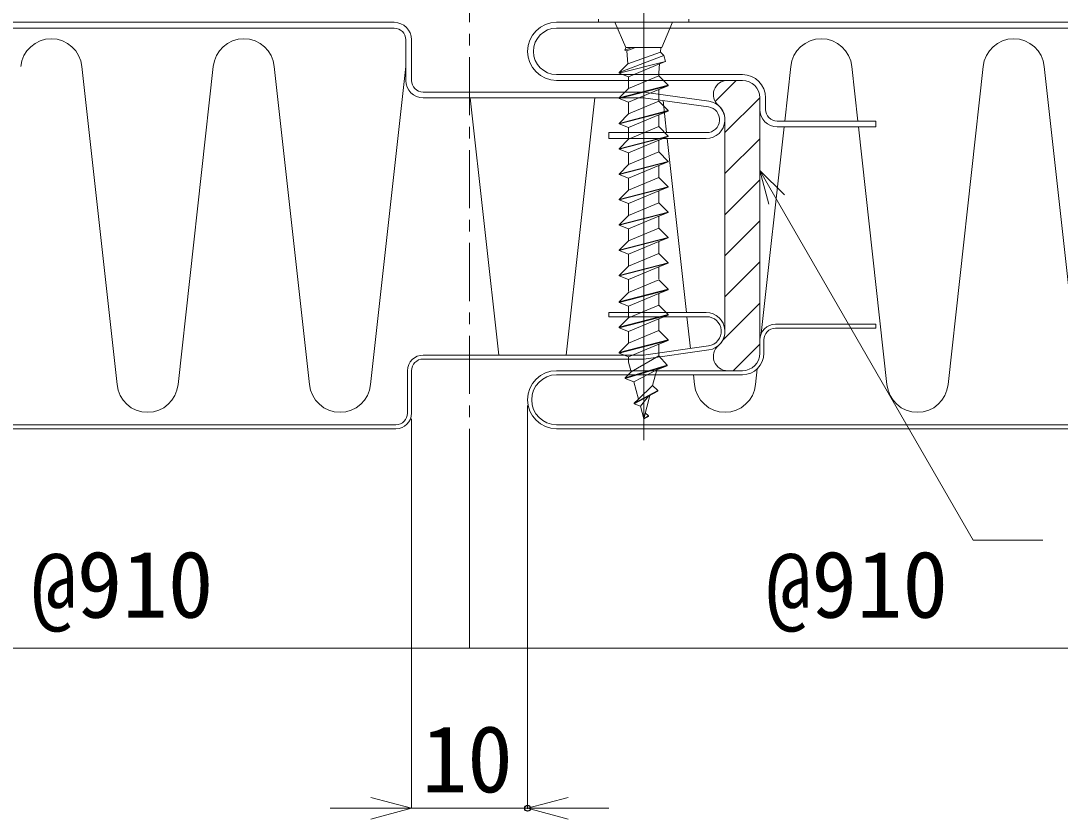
# Model space of a CAD drawing. Units: millimetres, scale not verified. Extents: x -840 to 840, y -594 to 594.
# Drawn here: x -569.8 to -390.7, y -388.8 to -251.3 of the extents above; entities that cross this region are included whole.
import ezdxf
from ezdxf.enums import TextEntityAlignment as Align

# ---------------------------------------------------------------- set-up
doc = ezdxf.new("R2010")
doc.units = ezdxf.units.MM
doc.header["$LTSCALE"] = 2
doc.header["$PDMODE"] = 32
doc.header["$PDSIZE"] = 1
doc.linetypes.add('CHAIN1', pattern=[8, 5, -1, 1, -1])
doc.linetypes.add('LONG_CHAIN', pattern=[21, 18, -1, 1, -1])
for name, color, linetype, lineweight in [('0-1_中心線', 2, 'CHAIN1', 9), ('0-2_断熱材', 4, 'Continuous', 9), ('0-4_部材(ﾋﾞｽ類)', 7, 'Continuous', 9), ('0-7_寸法線', 7, 'Continuous', 9), ('0-8_文字', 5, 'Continuous', 9), ('0-9_0', 7, 'Continuous', 9)]:
    doc.layers.add(name, color=color, linetype=linetype, lineweight=lineweight)
doc.layers.add('0-A_Defpoints', color=7, linetype='Continuous')
doc.styles.add('ＭＳ ゴシック', font='')
doc.styles.get('ＭＳ ゴシック').set_extended_font_data('MS Gothic')

# ---------------------------------------------------------------- blocks, each defined once
blk = doc.blocks.new('_Open30')
at = {"layer": '0-9_0'}
blk.add_line((0, 0), (-2, 0), dxfattribs=at)
blk.add_lwpolyline([(-2, 0.5359), (0, 0), (-2, -0.5359)], dxfattribs=at)

msp = doc.modelspace()

# ---------------------------------------------------------------- linework, layer by layer
at = {"layer": '0-1_中心線'}
for p, q in [((-492.473, -331.595), (-492.473, -241.595)), ((-462.473, -246.275), (-462.473, -323.275))]:
    msp.add_line(p, q, dxfattribs=at)
at = {"layer": '0-1_中心線', "linetype": 'LONG_CHAIN'}
msp.add_line((-462.473, -245.588), (-462.473, -324.032), dxfattribs=at)
at = {"layer": '0-2_断熱材', "color": 7}
for p, q in [((-737.473, -251.595), (-505.473, -251.595)), ((-477.473, -251.595), (-247.473, -251.595)), ((-467.957, -251.595), (-247.473, -251.595)), ((-737.473, -252.595), (-505.473, -252.595)), ((-477.473, -252.595), (-247.473, -252.595)), ((-467.957, -252.595), (-247.473, -252.595)), ((-503.473, -261.595), (-503.473, -254.595)), ((-502.473, -261.595), (-502.473, -254.595)), ((-477.473, -260.595), (-445.473, -260.595)), ((-477.473, -261.595), (-445.473, -261.595)), ((-450.174, -265.213), (-446.556, -261.595)), ((-445.473, -261.595), (-448.024, -261.595)), ((-500.473, -263.595), (-462.473, -263.595)), ((-500.473, -264.595), (-462.542, -264.595)), ((-462.542, -264.595), (-451.319, -266.172)), ((-462.473, -263.595), (-451.249, -265.172)), ((-448.473, -270.582), (-442.474, -264.584)), ((-442.473, -264.595), (-442.473, -266.595)), ((-441.473, -264.595), (-441.473, -266.595)), ((-449.607, -265.911), (-449.61, -265.908)), ((-439.473, -268.595), (-422.473, -268.595)), ((-422.473, -268.595), (-422.473, -269.595)), ((-439.473, -269.595), (-422.473, -269.595)), ((-468.473, -270.595), (-451.629, -270.595)), ((-468.473, -270.595), (-468.473, -271.595)), ((-468.473, -271.595), (-451.7, -271.595)), ((-448.473, -277.653), (-442.473, -271.653)), ((-448.473, -284.725), (-442.473, -278.725)), ((-448.473, -291.796), (-442.473, -285.796)), ((-448.473, -298.867), (-442.473, -292.867)), ((-448.847, -306.312), (-442.473, -299.938)), ((-451.7, -301.595), (-468.473, -301.595)), ((-468.473, -302.295), (-468.473, -301.595)), ((-451.65, -302.295), (-468.473, -302.295)), ((-439.773, -303.595), (-422.473, -303.595)), ((-439.773, -304.295), (-422.473, -304.295)), ((-422.473, -304.295), (-422.473, -303.595)), ((-462.522, -308.895), (-451.298, -307.317)), ((-462.473, -309.595), (-451.249, -308.017)), ((-449.61, -307.281), (-449.602, -307.274)), ((-447.058, -311.595), (-442.473, -307.009)), ((-442.473, -306.295), (-442.473, -308.595)), ((-441.773, -306.295), (-441.773, -308.595)), ((-462.522, -308.895), (-500.473, -308.895)), ((-462.473, -309.595), (-500.473, -309.595)), ((-503.173, -318.895), (-503.173, -311.595)), ((-502.473, -318.895), (-502.473, -311.595)), ((-445.473, -311.595), (-477.473, -311.595)), ((-448.024, -311.595), (-445.473, -311.595)), ((-445.473, -312.295), (-477.473, -312.295)), ((-505.173, -320.895), (-737.473, -320.895)), ((-505.173, -321.595), (-737.473, -321.595)), ((-247.473, -320.895), (-477.473, -320.895)), ((-247.473, -321.595), (-477.473, -321.595)), ((-247.473, -320.895), (-467.957, -320.895)), ((-247.473, -321.595), (-467.957, -321.595))]:
    msp.add_line(p, q, dxfattribs=at)
at = {"layer": '0-2_断熱材'}
for p, q in [((-559.292, -259.214), (-553.224, -313.975)), ((-536.64, -259.214), (-542.708, -313.975)), ((-526.124, -259.214), (-520.056, -313.975)), ((-503.473, -259.214), (-509.54, -313.975)), ((-437.137, -259.214), (-438.177, -268.595)), ((-426.621, -259.214), (-425.582, -268.595)), ((-403.969, -259.214), (-410.037, -313.975)), ((-393.453, -259.214), (-387.386, -313.975)), ((-492.36, -264.595), (-487.452, -308.895)), ((-470.901, -264.595), (-475.81, -308.895)), ((-459.14, -265.073), (-458.528, -270.595)), ((-438.287, -269.595), (-442.23, -305.176)), ((-425.471, -269.595), (-420.553, -313.975)), ((-458.417, -271.595), (-455.093, -301.595)), ((-455.015, -302.295), (-454.41, -307.755)), ((-442.904, -311.258), (-443.205, -313.975)), ((-453.907, -312.295), (-453.721, -313.975))]:
    msp.add_line(p, q, dxfattribs=at)
at = {"layer": '0-2_断熱材', "color": 3}
for p, q in [((-442.473, -266.595), (-442.473, -306.295)), ((-448.473, -268.361), (-448.473, -304.828))]:
    msp.add_line(p, q, dxfattribs=at)
at = {"layer": '0-2_断熱材', "color": 7}
for points in [[(-442.473, -308.595), (-442.473, -306.295), (-442.473, -266.595), (-442.473, -264.595)], [(-448.473, -268.367), (-448.473, -268.361), (-448.473, -304.828), (-448.473, -304.822)]]:
    msp.add_lwpolyline(points, dxfattribs=at)
for centre, radius, start, end in [((-505.473, -254.595), 3, 0, 90), ((-477.473, -256.595), 5, 90, 270), ((-505.473, -254.595), 2, 0, 90), ((-477.473, -256.595), 4, 90, 270), ((-445.473, -264.595), 4, 0, 90), ((-500.473, -261.595), 3, 180, 270), ((-500.473, -261.595), 2, 180, 270), ((-448.024, -264.043), 2.448, 90, 229.73187), ((-445.473, -264.595), 3, 0, 90), ((-445.473, -264.595), 3, 0, 90), ((-451.7, -268.367), 3.227, 270.0017, 81.97398), ((-451.629, -268.372), 2.222, 270.00247, 81.96221), ((-451.7, -268.367), 3.227, 0, 49.63879), ((-439.473, -266.595), 3, 180, 270), ((-439.473, -266.595), 2, 180, 270), ((-451.7, -304.822), 3.227, 278.02602, 89.9983), ((-451.65, -304.818), 2.524, 278.03327, 89.99783), ((-439.773, -306.295), 2.7, 90, 180), ((-439.773, -306.295), 2, 90, 180), ((-451.7, -304.822), 3.227, 310.36158, 0), ((-448.024, -309.146), 2.448, 130.13282, 270), ((-500.473, -311.595), 2.7, 90, 180), ((-500.473, -311.595), 2, 90, 180), ((-445.473, -308.595), 3, 270, 0), ((-445.473, -308.595), 3, 270, 0), ((-445.473, -308.595), 3.7, 270, 0), ((-477.473, -316.595), 5, 90, 270), ((-477.473, -316.595), 4.3, 90, 270), ((-505.173, -318.895), 2, 270, 0), ((-505.173, -318.895), 2.7, 270, 0)]:
    msp.add_arc(centre, radius, start, end, dxfattribs=at)
at = {"layer": '0-2_断熱材'}
for centre, start, end in [((-564.55, -259.707), 5.35135, 174.64865), ((-531.382, -259.707), 5.35135, 174.64865), ((-431.879, -259.707), 5.35135, 174.64865), ((-398.711, -259.707), 5.35135, 174.64865), ((-547.966, -313.482), 185.35135, 354.64865), ((-514.798, -313.482), 185.35135, 354.64865), ((-448.463, -313.482), 185.35135, 354.64865), ((-415.295, -313.482), 185.35135, 354.64865)]:
    msp.add_arc(centre, 5.281, start, end, dxfattribs=at)
at = {"layer": '0-2_断熱材', "color": 3}
for centre, start, end in [((-448.024, -264.043), 90, 229.73187), ((-448.024, -309.146), 130.13282, 270)]:
    msp.add_arc(centre, 2.448, start, end, dxfattribs=at)
at = {"layer": '0-4_部材(ﾋﾞｽ類)'}
for p, q in [((-470.273, -251.595), (-470.273, -251.067)), ((-454.673, -251.595), (-470.273, -251.595)), ((-467.432, -251.595), (-465.573, -255.937)), ((-457.513, -251.595), (-459.373, -255.937)), ((-454.673, -251.595), (-454.673, -251.067)), ((-464.463, -255.937), (-465.707, -256.365)), ((-465.707, -256.365), (-465.573, -255.937)), ((-459.373, -255.937), (-465.573, -255.937)), ((-463.874, -255.937), (-465.358, -256.499)), ((-459.548, -255.937), (-459.602, -256.713)), ((-465.707, -256.365), (-465.358, -256.499)), ((-465.358, -256.499), (-465.201, -258.753)), ((-459.602, -256.713), (-465.201, -258.753)), ((-458.996, -257.319), (-459.602, -256.713)), ((-458.732, -258.354), (-466.708, -260.347)), ((-466.708, -260.26), (-465.201, -258.753)), ((-459.744, -258.742), (-465.092, -260.967)), ((-459.744, -258.742), (-459.853, -260.304)), ((-458.732, -258.354), (-459.744, -258.742)), ((-466.708, -260.347), (-466.708, -260.26)), ((-466.708, -260.347), (-465.092, -260.967)), ((-459.853, -260.828), (-465.092, -263.011)), ((-465.092, -260.967), (-465.092, -263.011)), ((-459.853, -260.304), (-459.853, -260.828)), ((-458.237, -262.443), (-459.853, -260.828)), ((-458.237, -262.53), (-466.708, -264.713)), ((-466.708, -264.626), (-465.092, -263.011)), ((-459.853, -263.151), (-465.092, -265.334)), ((-458.237, -262.53), (-459.853, -263.151)), ((-459.853, -263.151), (-459.853, -265.194)), ((-466.708, -264.713), (-466.708, -264.626)), ((-466.708, -264.713), (-465.092, -265.334)), ((-459.853, -265.194), (-465.092, -267.377)), ((-465.092, -265.334), (-465.092, -267.377)), ((-458.237, -266.809), (-459.853, -265.194)), ((-458.237, -266.897), (-466.708, -269.08)), ((-466.708, -268.992), (-465.092, -267.377)), ((-459.853, -267.517), (-465.092, -269.7)), ((-458.237, -266.897), (-459.853, -267.517)), ((-459.853, -267.517), (-459.853, -269.56)), ((-466.708, -269.08), (-466.708, -268.992)), ((-466.708, -269.08), (-465.092, -269.7)), ((-459.853, -269.56), (-465.092, -271.743)), ((-465.092, -269.7), (-465.092, -271.743)), ((-458.237, -271.175), (-459.853, -269.56)), ((-458.237, -271.263), (-466.708, -273.446)), ((-466.708, -273.359), (-465.092, -271.743)), ((-459.853, -271.883), (-465.092, -274.066)), ((-458.237, -271.263), (-459.853, -271.883)), ((-459.853, -271.883), (-459.853, -273.926)), ((-466.708, -273.446), (-466.708, -273.359)), ((-466.708, -273.446), (-465.092, -274.066)), ((-459.853, -273.926), (-465.092, -276.109)), ((-458.237, -275.542), (-459.853, -273.926)), ((-458.237, -275.629), (-466.708, -277.812)), ((-465.092, -274.066), (-465.092, -276.109)), ((-458.237, -275.629), (-459.853, -276.249)), ((-466.708, -277.725), (-465.092, -276.109)), ((-459.853, -276.249), (-465.092, -278.432)), ((-459.853, -276.249), (-459.853, -278.292)), ((-466.708, -277.812), (-466.708, -277.725)), ((-466.708, -277.812), (-465.092, -278.432)), ((-459.853, -278.292), (-465.092, -280.475)), ((-465.092, -278.432), (-465.092, -280.475)), ((-458.237, -279.908), (-459.853, -278.292)), ((-458.237, -279.995), (-466.708, -282.178)), ((-466.708, -282.091), (-465.092, -280.475)), ((-459.853, -280.615), (-465.092, -282.798)), ((-458.237, -279.995), (-459.853, -280.615)), ((-459.853, -280.615), (-459.853, -282.659)), ((-466.708, -282.178), (-466.708, -282.091)), ((-466.708, -282.178), (-465.092, -282.798)), ((-459.853, -282.659), (-465.092, -284.842)), ((-465.092, -282.798), (-465.092, -284.842)), ((-458.237, -284.274), (-459.853, -282.659)), ((-458.237, -284.361), (-466.708, -286.544)), ((-458.237, -284.361), (-459.853, -284.982)), ((-466.708, -286.457), (-465.092, -284.842)), ((-466.708, -286.544), (-466.708, -286.457)), ((-466.708, -286.544), (-465.092, -287.165)), ((-459.853, -284.982), (-465.092, -287.165)), ((-459.853, -284.982), (-459.853, -287.025)), ((-459.853, -287.025), (-465.092, -289.208)), ((-465.092, -287.165), (-465.092, -289.208)), ((-458.237, -288.64), (-459.853, -287.025)), ((-458.237, -288.728), (-466.708, -290.911)), ((-466.708, -290.823), (-465.092, -289.208)), ((-459.853, -289.348), (-465.092, -291.531)), ((-458.237, -288.728), (-459.853, -289.348)), ((-459.853, -289.348), (-459.853, -291.391)), ((-466.708, -290.911), (-466.708, -290.823)), ((-466.708, -290.911), (-465.092, -291.531)), ((-459.853, -291.391), (-465.092, -293.574)), ((-465.092, -291.531), (-465.092, -293.574)), ((-458.237, -293.006), (-459.853, -291.391)), ((-458.237, -293.094), (-466.708, -295.277)), ((-466.708, -295.19), (-465.092, -293.574)), ((-459.853, -293.714), (-465.092, -295.897)), ((-458.237, -293.094), (-459.853, -293.714)), ((-459.853, -293.714), (-459.853, -295.757)), ((-466.708, -295.277), (-466.708, -295.19)), ((-466.708, -295.277), (-465.092, -295.897)), ((-465.092, -295.897), (-465.092, -297.94)), ((-459.853, -295.948), (-465.092, -298.131)), ((-458.237, -297.563), (-459.853, -295.948)), ((-458.237, -297.651), (-466.708, -299.834)), ((-466.708, -299.746), (-465.092, -298.131)), ((-459.853, -298.271), (-465.092, -300.454)), ((-458.237, -297.651), (-459.853, -298.271)), ((-459.853, -298.271), (-459.853, -300.314)), ((-466.708, -299.834), (-466.708, -299.746)), ((-466.708, -299.834), (-465.092, -300.454)), ((-459.853, -300.314), (-465.092, -302.497)), ((-465.092, -300.454), (-465.092, -302.497)), ((-458.237, -301.93), (-459.853, -300.314)), ((-458.237, -302.017), (-466.708, -304.2)), ((-466.708, -304.113), (-465.092, -302.497)), ((-459.853, -302.637), (-465.092, -304.82)), ((-458.237, -302.017), (-459.853, -302.637)), ((-459.853, -302.637), (-459.853, -304.68)), ((-466.708, -304.2), (-466.708, -304.113)), ((-466.708, -304.2), (-465.092, -304.82)), ((-459.853, -304.68), (-465.092, -306.863)), ((-465.092, -304.82), (-465.092, -306.863)), ((-458.237, -306.296), (-459.853, -304.68)), ((-458.237, -306.383), (-466.708, -308.566)), ((-466.708, -308.479), (-465.092, -306.863)), ((-459.853, -307.003), (-465.092, -309.186)), ((-458.237, -306.383), (-459.853, -307.003)), ((-459.853, -307.003), (-459.853, -309.046)), ((-466.708, -308.566), (-466.708, -308.479)), ((-466.708, -308.566), (-465.092, -309.186)), ((-465.092, -309.186), (-465.092, -310.098)), ((-459.853, -309.046), (-464.638, -311.791)), ((-458.459, -310.662), (-459.853, -309.046)), ((-458.459, -310.749), (-465.692, -312.932)), ((-465.092, -310.098), (-464.638, -311.791)), ((-460.207, -311.42), (-464.177, -313.514)), ((-460.207, -311.42), (-460.936, -314.14)), ((-458.459, -310.749), (-460.207, -311.42)), ((-465.692, -312.845), (-464.638, -311.791)), ((-465.692, -312.932), (-465.692, -312.845)), ((-465.692, -312.932), (-464.177, -313.514)), ((-464.177, -313.514), (-463.38, -316.488)), ((-460.048, -315.115), (-464.103, -317.299)), ((-460.936, -314.14), (-463.38, -316.488)), ((-460.048, -315.028), (-460.936, -314.14)), ((-464.103, -317.211), (-463.38, -316.488)), ((-461.623, -315.963), (-463.055, -317.701)), ((-461.391, -315.839), (-462.473, -319.875)), ((-464.103, -317.299), (-464.103, -317.211)), ((-464.103, -317.299), (-463.055, -317.701)), ((-463.055, -317.701), (-462.473, -319.875)), ((-461.637, -319.482), (-462.473, -319.875)), ((-461.637, -319.482), (-462.473, -319.875)), ((-461.637, -319.394), (-462.194, -318.837))]:
    msp.add_line(p, q, dxfattribs=at)
for points in [[(-458.732, -258.354), (-458.996, -257.319), (-466.708, -260.26)], [(-458.237, -262.53), (-458.237, -262.443), (-466.708, -264.626)], [(-458.237, -266.897), (-458.237, -266.809), (-466.708, -268.992)], [(-458.237, -271.263), (-458.237, -271.175), (-466.708, -273.359)], [(-458.237, -275.629), (-458.237, -275.542), (-466.708, -277.725)], [(-458.237, -279.995), (-458.237, -279.908), (-466.708, -282.091)], [(-458.237, -284.361), (-458.237, -284.274), (-466.708, -286.457)], [(-458.237, -288.728), (-458.237, -288.64), (-466.708, -290.823)], [(-458.237, -293.094), (-458.237, -293.006), (-466.708, -295.19)], [(-458.237, -297.651), (-458.237, -297.563), (-466.708, -299.746)], [(-458.237, -302.017), (-458.237, -301.93), (-466.708, -304.113)], [(-458.237, -306.383), (-458.237, -306.296), (-466.708, -308.479)], [(-458.459, -310.749), (-458.459, -310.662), (-465.692, -312.845)], [(-460.048, -315.115), (-460.048, -315.028), (-464.103, -317.211)], [(-461.637, -319.482), (-461.637, -319.394), (-462.473, -319.875)]]:
    msp.add_lwpolyline(points, dxfattribs=at)
at = {"layer": '0-7_寸法線'}
for p, q in [((-442.473, -277.09), (-405.697, -340.788)), ((-482.473, -317.595), (-482.473, -386.967)), ((-502.473, -319.895), (-502.473, -386.967)), ((-492.473, -359.372), (-492.473, -331.595)), ((-405.697, -340.788), (-393.697, -340.788)), ((-492.473, -359.372), (-629.473, -359.372)), ((-492.473, -359.372), (-355.473, -359.372)), ((-509.473, -386.967), (-516.473, -386.967)), ((-502.473, -386.967), (-482.473, -386.967)), ((-475.473, -386.967), (-468.473, -386.967))]:
    msp.add_line(p, q, dxfattribs=at)
msp.add_lwpolyline([(-438.23, -281.333), (-442.473, -277.09), (-440.92, -282.886)], dxfattribs=at)
at = {"layer": '0-A_Defpoints'}
msp.add_point((-482.473, -386.967), dxfattribs=at)

# ---------------------------------------------------------------- block references
at = {"layer": '0-7_寸法線', "xscale": 3.5, "yscale": 3.5}
msp.add_blockref('_Open30', (-502.473, -386.967), dxfattribs=at)
at = {"layer": '0-7_寸法線', "xscale": 3.5, "yscale": 3.5, "rotation": 180}
msp.add_blockref('_Open30', (-482.473, -386.967), dxfattribs=at)

# ---------------------------------------------------------------- texts
at = {"layer": '0-7_寸法線', "style": 'ＭＳ ゴシック'}
msp.add_text('10', height=11.54, dxfattribs=at).set_placement((-500.729, -387.685), align=Align.BOTTOM_LEFT)
at = {"layer": '0-8_文字', "color": 7, "style": 'ＭＳ ゴシック'}
for p in [(-568.02, -357.609), (-441.441, -357.61)]:
    msp.add_text('@910', height=11.54, dxfattribs=at).set_placement(p, align=Align.BOTTOM_LEFT)

doc.saveas('drawing.dxf')
